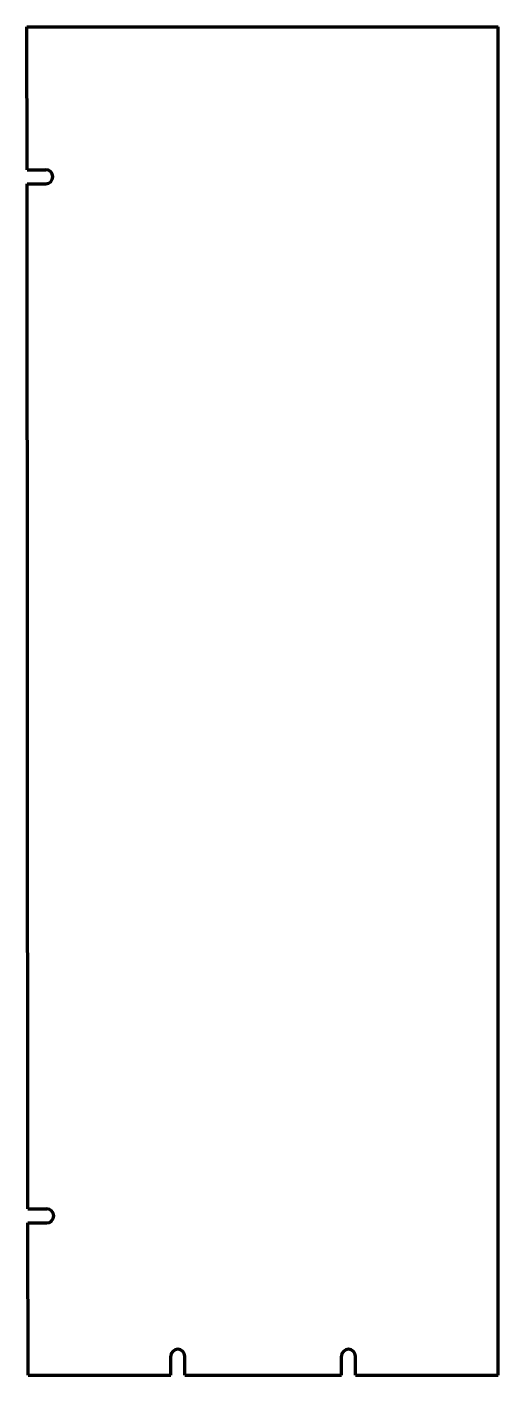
# Model space of a CAD drawing. Header units: inches. Extents: x 0 to 25.2, y 0 to 72.
import ezdxf

# ---------------------------------------------------------------- set-up
doc = ezdxf.new("R2010")
doc.units = ezdxf.units.IN
doc.header["$MEASUREMENT"] = 0
doc.layers.get('0').update_dxf_attribs({"linetype": 'CONTINUOUS'})

msp = doc.modelspace()

# ---------------------------------------------------------------- linework, layer by layer
at = {"color": 7, "lineweight": 90}
for p, q in [((0.007, 64.375), (0, 72)), ((0, 72), (25.188, 72)), ((25.188, 0), (25.188, 72)), ((0.007, 64.375), (1.007, 64.376)), ((0.007, 63.625), (1.007, 63.626)), ((0.055, 8.875), (0.007, 63.625)), ((0.055, 8.875), (1.055, 8.876)), ((0.055, 8.125), (1.055, 8.126)), ((0.062, 0), (0.055, 8.125)), ((7.688, 0), (7.688, 1)), ((8.438, 0), (8.438, 1)), ((16.812, 0), (16.812, 1)), ((17.562, 0), (17.562, 1)), ((0.062, 0), (7.688, 0)), ((8.438, 0), (16.812, 0)), ((17.562, 0), (25.188, 0))]:
    msp.add_line(p, q, dxfattribs=at)
for centre, start, end in [((1.007, 64.001), 270.04974, 450.04974), ((1.055, 8.501), 270.04974, 450.04974), ((8.062, 1), 0, 180), ((17.188, 1), 0, 180)]:
    msp.add_arc(centre, 0.375, start, end, dxfattribs=at)

doc.saveas('drawing.dxf')
